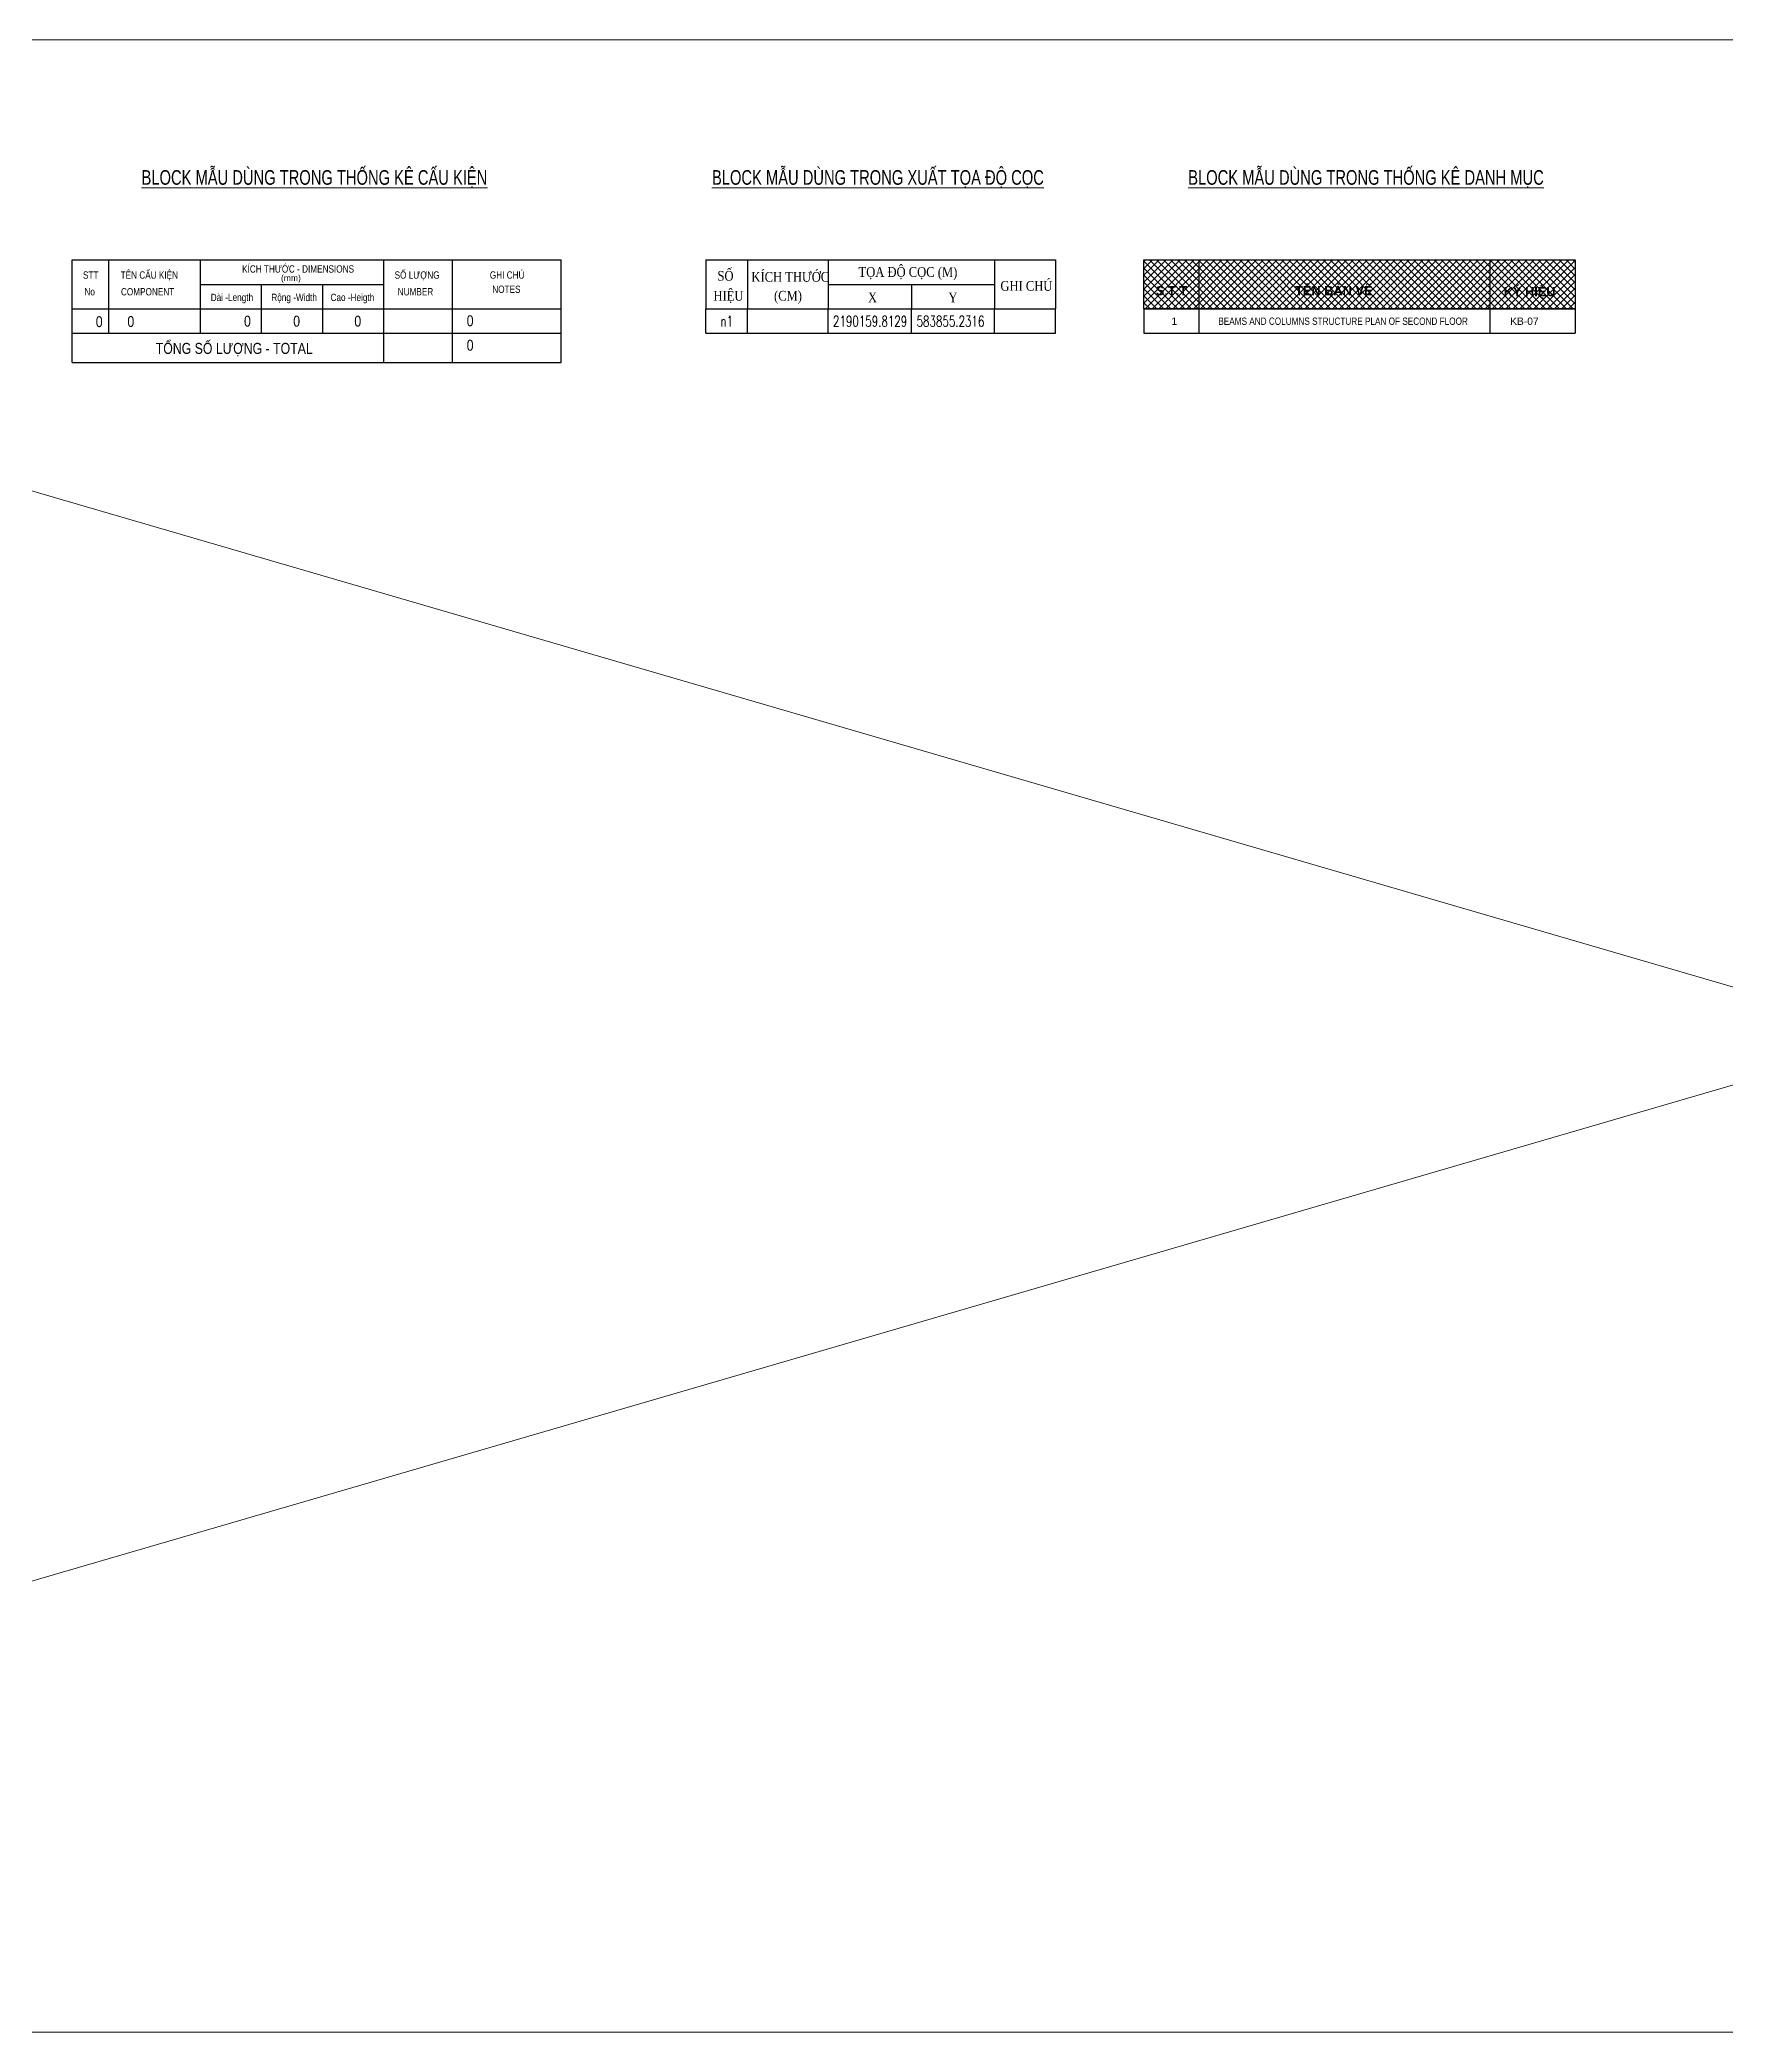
# Model space of a CAD drawing. Header units: millimetres. Extents: x -28300 to 83476, y -20306 to 12288.
# Drawn here: x -2858 to 24714, y -20306 to 12288 of the extents above; entities that cross this region are included whole.
import ezdxf
from ezdxf.enums import TextEntityAlignment as Align

# ---------------------------------------------------------------- set-up
doc = ezdxf.new("R2010")
doc.units = ezdxf.units.MM
doc.header["$LTSCALE"] = 20
for name, color, linetype, lineweight in [('00-Dim', 8, 'Continuous', 13), ('00-Hatch', 251, 'Continuous', 9), ('00-Text', 4, 'Continuous', 15), ('SH coc', 4, 'Continuous', 13)]:
    doc.layers.add(name, color=color, linetype=linetype, lineweight=lineweight)
for name, color, linetype in [('02-Bao dam', 2, 'Continuous'), ('07-Bao-mong', 7, 'Continuous'), ('Text TK', 3, 'Continuous'), ('Text TKC', 4, 'Continuous'), ('TKCK', 7, 'Continuous'), ('TKCK Vien', 105, 'Continuous')]:
    doc.layers.add(name, color=color, linetype=linetype)
doc.styles.add('STYLE2', font='VHARIAL.TTF')
doc.styles.add('TKCK', font='VNARIAL.TTF', dxfattribs={"width": 0.8, "height": 50})
doc.styles.add('TKCK_TD', font='VHARIAL.TTF', dxfattribs={"width": 0.8, "height": 50})
doc.styles.add('VnAvantH', font='VHAVAN.TTF', dxfattribs={"width": 0.9})
doc.styles.add('VNH', font='VHTIME.TTF')
doc.styles.add('VNSIM', font='vnsimli.shx', dxfattribs={"width": 0.7, "bigfont": 'vns.shx'})
doc.styles.add('WMF-.VnArialH0', font='VHARIAL.TTF')

# ---------------------------------------------------------------- blocks, each defined once
blk = doc.blocks.new('TKCK_TD')
at = {"layer": 'TKCK', "color": 2}
for p, q in [((0, -20), (0, 0)), ((0, 0), (200, 0)), ((14.93, -20), (14.93, 0)), ((52.43, -20), (52.43, 0)), ((127.43, -20), (127.43, 0)), ((155.47, -20), (155.47, 0)), ((200, -20), (200, 0)), ((52.43, -10), (127.43, -10)), ((77.43, -20), (77.43, -10)), ((102.43, -20), (102.43, -10)), ((0, -20), (200, -20))]:
    blk.add_line(p, q, dxfattribs=at)
at = {"layer": 'Text TK', "width": 0.8}
for s, style, p in [('STT', 'TKCK_TD', (4.39, -7.67)), ('Tªn cÊu kiÖn', 'TKCK_TD', (19.8, -7.67)), ('kÝch th\xadíc - dimensions', 'TKCK_TD', (69.46, -5.19)), ('sè l\xadîng', 'TKCK_TD', (131.85, -7.67)), ('ghi chó', 'TKCK_TD', (170.79, -7.67)), ('No', 'TKCK', (4.99, -14.5)), ('Component', 'TKCK_TD', (19.92, -14.5)), ('Dµi -Length', 'TKCK', (56.64, -16.82)), ('Réng -Width', 'TKCK', (81.43, -16.82)), ('Cao -Heigth', 'TKCK', (105.64, -16.82)), ('Number', 'TKCK_TD', (133.12, -14.5)), ('Notes', 'TKCK_TD', (171.8, -13.48))]:
    blk.add_text(s, height=3, dxfattribs=dict(at, style=style)).set_placement(p)
at = {"layer": 'Text TK', "style": 'TKCK'}
blk.add_text('(mm)', height=2.5, dxfattribs=at).set_placement((85.36, -8.6))
blk = doc.blocks.new('TKCK_B')
at = {"layer": 'TKCK', "color": 2}
for p, q in [((0, -10), (0, 0)), ((200, -10), (200, 0))]:
    blk.add_line(p, q, dxfattribs=at)
at = {"layer": 'TKCK Vien'}
for p, q in [((14.93, -10), (14.93, 0)), ((52.43, -10), (52.43, 0)), ((77.43, -10), (77.43, 0)), ((77.43, -10), (77.43, 0)), ((102.43, -10), (102.43, 0)), ((102.43, -10), (102.43, 0)), ((127.43, -10), (127.43, 0)), ((127.43, -10), (127.43, 0)), ((155.47, -10), (155.47, 0)), ((155.47, -10), (155.47, 0)), ((0, -10), (200, -10))]:
    blk.add_line(p, q, dxfattribs=at)
at = {"layer": 'Text TK', "style": 'TKCK', "width": 0.8}
for tag, p in [('STT', (12.42, -5.24)), ('SL1', (148.44, -4.74))]:
    blk.add_attdef(tag, text='', height=4.5, dxfattribs=at).set_placement(p, align=Align.MIDDLE_RIGHT)
for tag, p in [('TENCK', (22.55, -5.18)), ('GHICHU', (161.33, -4.88))]:
    blk.add_attdef(tag, text='', height=4.5, dxfattribs=at).set_placement(p, align=Align.MIDDLE_LEFT)
for tag, p in [('DAI', (73.04, -8.64)), ('RONG', (93.17, -8.64)), ('CAO', (118.17, -8.64))]:
    blk.add_attdef(tag, text='', height=4.5, dxfattribs=at).set_placement(p, align=Align.BOTTOM_RIGHT)
blk = doc.blocks.new('DVC_TD')
at = {"layer": '02-Bao dam'}
for p, q in [((0, 0), (143, 0)), ((0, 0), (0, -20)), ((143, 0), (143, -20))]:
    blk.add_line(p, q, dxfattribs=at)
at = {"layer": '07-Bao-mong'}
for p, q in [((17, 0), (17, -20)), ((50, 0), (50, -20)), ((118, 0), (118, -20)), ((50, -10), (118, -10)), ((84, -10), (84, -20)), ((0, -20), (143, -20))]:
    blk.add_line(p, q, dxfattribs=at)
at = {"layer": 'Text TKC', "color": 7, "lineweight": 0, "style": 'VNH', "width": 0.85}
for s, p in [('Sè ', (4.71, -8.5)), ('KÝch th\xadíc', (18.59, -8.92)), ('täa ®é cäc', (62.41, -6.91)), (' (m)', (93.54, -6.99)), ('ghi CHó', (120.44, -12.61)), ('hiÖu', (3.07, -16.66)), (' (cm)', (26.56, -16.65)), ('X', (66.27, -17.34)), ('Y', (99.16, -17.34))]:
    blk.add_text(s, height=4, dxfattribs=at).set_placement(p)
blk = doc.blocks.new('DVC_B')
at = {"layer": '02-Bao dam'}
for p, q in [((0, -10), (0, 0)), ((143, -10), (143, 0))]:
    blk.add_line(p, q, dxfattribs=at)
at = {"layer": '07-Bao-mong'}
for p, q in [((17, -10), (17, 0)), ((50, -10), (50, 0)), ((84, -10), (84, 0)), ((118, -10), (118, 0))]:
    blk.add_line(p, q, dxfattribs=at)
at = {"layer": '07-Bao-mong', "color": 8}
blk.add_line((0, -10), (143, -10), dxfattribs=at)
at = {"layer": 'Text TKC', "lineweight": 0, "style": 'VNSIM', "width": 0.7}
for tag, p in [('STT', (8.48, -7.28, -1016.17)), ('DUONGKINH', (33.08, -7.28, -1016.17)), ('GHICHU', (130.33, -7.28, -1016.17))]:
    blk.add_attdef(tag, text='', height=4.4, dxfattribs=at).set_placement(p, align=Align.CENTER)
for tag, p in [('TOADOY', (51.97, -7.28, -1016.17)), ('TOADOX', (86.14, -7.28, -1016.17))]:
    blk.add_attdef(tag, p, '', height=4.4, dxfattribs=at)
blk = doc.blocks.new('TKDM_TD')
h = blk.add_hatch()
h.set_pattern_fill('ANSI37', color=8, scale=16.056216, style=0)
h.set_pattern_definition([(45, (-41.3155, -219.0684), (-1.419182, 1.419182), []), (135, (-41.3155, -219.0684), (-1.419182, -1.419182), [])])
h.paths.add_polyline_path([(22.48, 0), (0, 0), (0, -20.02), (22.48, -20.02)])
h.paths.add_polyline_path([(141.47, 0), (22.48, 0), (22.48, -20.02), (141.47, -20.02)])
h.paths.add_polyline_path([(176.34, 0), (141.47, 0), (141.47, -20.02), (176.34, -20.02)])
h.paths.add_polyline_path([(3.9, -9.69), (18.27, -9.69), (18.27, -15.44), (3.9, -15.44)], flags=24)
h.paths.add_polyline_path([(60.85, -8.2), (94.05, -8.2), (94.05, -15.35), (60.85, -15.35)], flags=24)
h.paths.add_polyline_path([(146.18, -8.94), (168.48, -8.94), (168.48, -16.73), (146.18, -16.73)], flags=24)
at = {"color": 3}
for p, q in [((22.48, 0), (22.48, -20.02)), ((141.47, 0), (141.47, -20.02)), ((176.34, 0), (176.34, -20.02)), ((176.34, -6.18), (176.34, -20.02))]:
    blk.add_line(p, q, dxfattribs=at)
at = {"color": 2}
blk.add_lwpolyline([(176.34, -20.02), (0, -20.02), (0, 0), (176.34, 0)], close=True, dxfattribs=at)
at = {"color": 4, "char_height": 3.7465, "attachment_point": 7, "style": 'STYLE2'}
for s, insert in [('{\\f.VnArialH|b1|i0|c0|p34;s.t.t}', (4.84, -14.5)), ('{\\f.VnArialH|b1|i0|c0|p34;tªn b¶n vÏ}', (61.79, -14.41)), ('{\\f.VnArialH|b1|i0|c0|p34;ký hiÖu}', (147.12, -15.8))]:
    blk.add_mtext(s, dxfattribs=dict(at, insert=insert))
blk = doc.blocks.new('TKDM_B')
at = {"color": 9}
for p, q in [((0, 0), (176.34, 0)), ((0, -10), (176.34, -10))]:
    blk.add_line(p, q, dxfattribs=at)
at = {"color": 3}
for p, q in [((176.34, 0), (176.34, -10)), ((0, 0), (0, -10)), ((22.48, 0), (22.48, -10)), ((141.47, 0), (141.47, -10))]:
    blk.add_line(p, q, dxfattribs=at)
at = {"color": 7, "lineweight": 0, "style": 'WMF-.VnArialH0'}
blk.add_attdef('STT', text='', height=3, dxfattribs=at).set_placement((13.58, -6.55), align=Align.RIGHT)
for tag, p in [('TENBANVE', (30.42, -6.55)), ('KIHIEU', (149.78, -6.55))]:
    blk.add_attdef(tag, p, '', height=3, dxfattribs=at)
blk = doc.blocks.new('TKCK_TONG')
at = {"layer": 'TKCK', "color": 2}
for p, q in [((0, -12), (0, 0)), ((200, -12), (200, 0))]:
    blk.add_line(p, q, dxfattribs=at)
at = {"layer": 'TKCK Vien'}
for p, q in [((127.43, -12), (127.43, 0)), ((127.43, -12), (127.43, 0)), ((155.47, -12), (155.47, 0)), ((155.47, -12), (155.47, 0)), ((0, -12), (200, -12))]:
    blk.add_line(p, q, dxfattribs=at)
at = {"layer": 'Text TK', "style": 'TKCK_TD', "width": 0.8}
blk.add_text('tæng sè l\xadîng - total', height=4.5, dxfattribs=at).set_placement((34.15, -8.42))
at = {"layer": 'Text TK', "style": 'TKCK', "width": 0.8}
blk.add_attdef('SL1', text='', height=4.5, dxfattribs=at).set_placement((148.44, -5.49), align=Align.MIDDLE_RIGHT)
blk.add_attdef('GHICHU', text='', height=4.5, dxfattribs=at).set_placement((161.33, -5.64), align=Align.MIDDLE_LEFT)

msp = doc.modelspace()

# ---------------------------------------------------------------- linework, layer by layer
at = {"layer": '00-Dim', "color": 1}
msp.add_lwpolyline([(-28299.85, 12288.24), (83475.52, 12288.24), (83475.52, -20305.7), (-28299.85, -20305.7)], close=True, dxfattribs=at)
for points in [[(83475.52, -20305.7), (-28299.85, 12288.24)], [(-28299.85, -20305.7), (83475.52, 12288.24)]]:
    msp.add_lwpolyline(points, dxfattribs=at)

# ---------------------------------------------------------------- block references
at = {"xscale": 40, "yscale": 40, "zscale": 40}
msp.add_blockref('TKDM_TD', (15205.38, 8687.33), dxfattribs=at)
ref = msp.add_blockref('TKDM_B', (15205.38, 7887.33), dxfattribs=dict(xscale=40, yscale=40, zscale=40))
ref.add_attrib('STT', '1', dxfattribs={"color": 7, "lineweight": 0, "height": 120, "style": 'WMF-.VnArialH0'}).set_placement((15748.45, 7625.15), align=Align.RIGHT)
ref.add_attrib('TENBANVE', 'beams and columns structure plan of second floor', (16422.09, 7625.15), dxfattribs={"color": 7, "lineweight": 0, "height": 120, "style": 'WMF-.VnArialH0', "width": 0.8})
ref.add_attrib('KIHIEU', 'kb-07', (21196.49, 7625.15), dxfattribs={"color": 7, "lineweight": 0, "height": 120, "style": 'WMF-.VnArialH0'})
at = {"layer": '00-Hatch', "color": 7}
ref = msp.add_blockref('TKCK_TONG', (-2327.72, 7487.33), dxfattribs=dict(at, xscale=40, yscale=40, zscale=40))
ref.add_attrib('GHICHU', '0', dxfattribs={"layer": 'Text TK', "height": 180, "style": 'TKCK', "width": 0.8}).set_placement((4125.59, 7292.16), align=Align.MIDDLE_LEFT)
at = {"layer": 'SH coc', "xscale": 40, "yscale": 40, "zscale": 40}
msp.add_blockref('DVC_TD', (8039.87, 8687.33), dxfattribs=at)
msp.add_blockref('DVC_B', (8039.87, 7887.33), dxfattribs=at).add_auto_attribs({'STT': 'n1', 'TOADOX': '583855.2316', 'TOADOY': '2190159.8129'})
at = {"layer": 'Text TK', "xscale": 40, "yscale": 40, "zscale": 40}
msp.add_blockref('TKCK_TD', (-2327.72, 8687.33), dxfattribs=at)
msp.add_blockref('TKCK_TD', (-2327.72, 8687.33), dxfattribs=at)
msp.add_blockref('TKCK_B', (-2327.72, 7887.33), dxfattribs=at).add_auto_attribs({'STT': '0', 'TENCK': '0', 'DAI': '0', 'RONG': '0', 'CAO': '0', 'GHICHU': '0'})

# ---------------------------------------------------------------- texts
at = {"layer": '00-Text', "color": 3, "style": 'VnAvantH', "width": 0.75}
for s, p in [('%%Ublock mÉu dïng trong thèng kª cÊu kiÖn', (-1193.91, 9917.12)), ('%%Ublock mÉu dïng trong xuÊt täa ®é cäc', (8138.44, 9917.12)), ('%%Ublock mÉu dïng trong thèng kª danh môc', (15929.52, 9917.12))]:
    msp.add_text(s, height=240, dxfattribs=at).set_placement(p)

doc.saveas('drawing.dxf')
